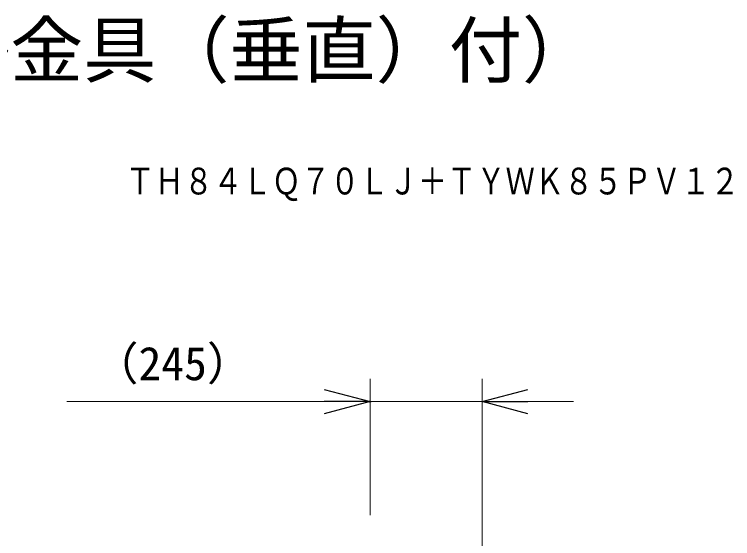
# Model space of a CAD drawing. Units: millimetres, scale not verified. Extents: x -62 to 63, y -56 to 57.
# Drawn here: x 16.75 to 56.05, y 28.09 to 56.81 of the extents above; entities that cross this region are included whole.
import ezdxf
from ezdxf.enums import TextEntityAlignment as Align

# ---------------------------------------------------------------- set-up
doc = ezdxf.new("R2010")
doc.units = ezdxf.units.MM
doc.header["$LTSCALE"] = 0.125
doc.header["$PDMODE"] = 32
doc.header["$PDSIZE"] = 0.0625
for name, color, linetype in [('0-0_0', 7, 'Continuous'), ('0-1_Defpoints', 7, 'Continuous'), ('0-2_MOJI1', 7, 'Continuous'), ('0-4_TOUROKU', 7, 'Continuous')]:
    doc.layers.add(name, color=color, linetype=linetype)
doc.layers.add('0-5_SUNPO', color=3, linetype='Continuous', lineweight=18)
doc.styles.add('ＭＳ ゴシック', font='')
doc.styles.get('ＭＳ ゴシック').set_extended_font_data('MS Gothic')

# ---------------------------------------------------------------- blocks, each defined once
blk = doc.blocks.new('_Open30')
at = {"layer": '0-0_0'}
blk.add_line((0, 0), (-1, 0), dxfattribs=at)
blk.add_lwpolyline([(-1, 0.26795), (0, 0), (-1, -0.26795)], dxfattribs=at)
blk = doc.blocks.new('D3')
at = {"layer": '0-1_Defpoints'}
for p in [(100.6997, 223.092), (100.6997, 214.8825), (106.8324, 212.8767)]:
    blk.add_point(p, dxfattribs=at)
at = {"layer": '0-5_SUNPO'}
for p, q in [((100.6997, 216.8825), (100.6997, 224.342)), ((106.8324, 214.8767), (106.8324, 224.342)), ((98.1997, 223.092), (84.1163, 223.092)), ((106.8324, 223.092), (100.6997, 223.092)), ((109.3324, 223.092), (111.8324, 223.092))]:
    blk.add_line(p, q, dxfattribs=at)
at = {"layer": '0-5_SUNPO', "xscale": 2.5, "yscale": 2.5}
blk.add_blockref('_Open30', (100.6997, 223.092), dxfattribs=at)
at = {"layer": '0-5_SUNPO', "xscale": 2.5, "yscale": 2.5, "rotation": 180}
blk.add_blockref('_Open30', (106.8324, 223.092), dxfattribs=at)
at = {"layer": '0-5_SUNPO', "color": 7, "style": 'ＭＳ ゴシック'}
blk.add_text('（245）', height=1.833, dxfattribs=at).set_placement((85.533, 223.717), align=Align.BOTTOM_LEFT)

msp = doc.modelspace()

# ---------------------------------------------------------------- block references
at = {"layer": '0-5_SUNPO'}
msp.add_blockref('D3', (-64.4907, -187.4967), dxfattribs=at)

# ---------------------------------------------------------------- texts
at = {"layer": '0-2_MOJI1', "style": 'ＭＳ ゴシック'}
msp.add_text('４Ｋ液晶ディスプレイ（壁掛金具（垂直）付）', height=2.933, dxfattribs=at).set_placement((-35.4907, 52.5033), align=Align.BOTTOM_LEFT)
at = {"layer": '0-4_TOUROKU', "style": 'ＭＳ ゴシック', "width": 0.8}
msp.add_text('ＴＨ８４ＬＱ７０ＬＪ＋ＴＹＷＫ８５ＰＶ１２', height=1.466, dxfattribs=at).set_placement((22.8293, 46.5033), align=Align.BOTTOM_LEFT)

doc.saveas('drawing.dxf')
